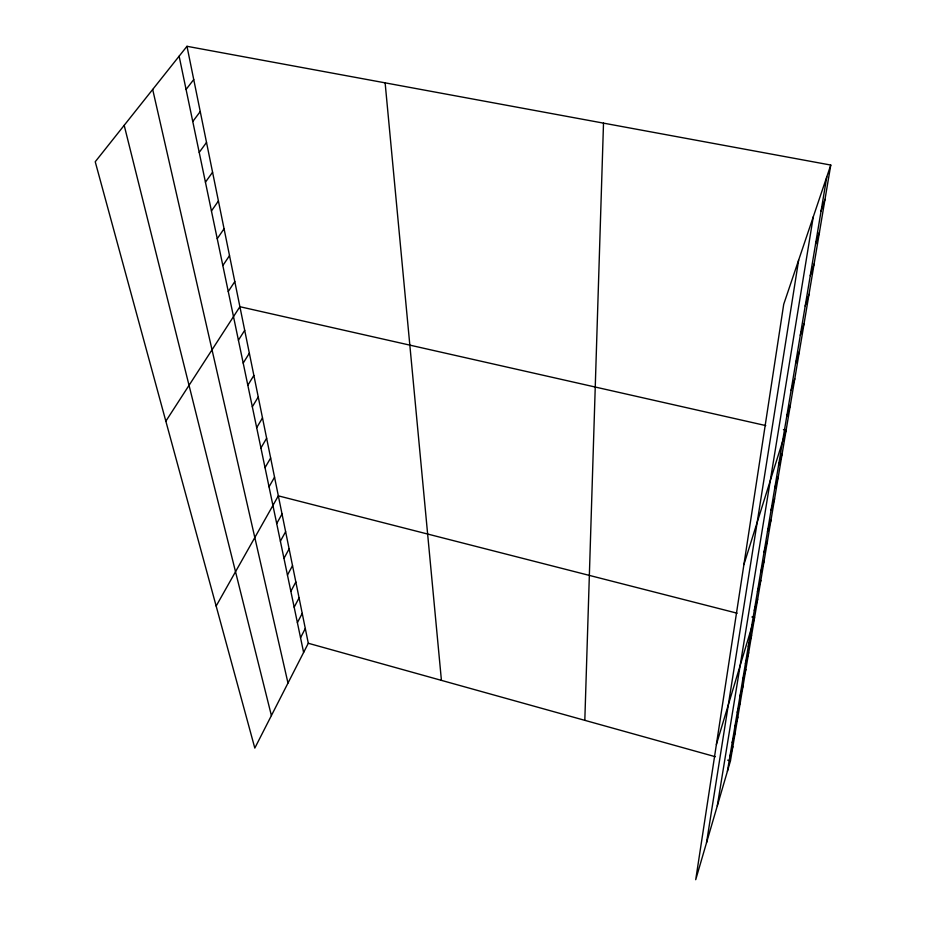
<?xml version="1.0" encoding="UTF-8"?>
<svg xmlns="http://www.w3.org/2000/svg" width="926" height="926" viewBox="0 0 926 926"><rect width="100%" height="100%" fill="white"/><g stroke="black" fill="none" stroke-linecap="round" stroke-linejoin="round"><path stroke-width="1.39" d="M584.815 720.335L603.509 123.135M706.515 842.776L798.652 260.079M717.28 805.933L813.271 216.823M727.408 771.3L826.779 176.889M830.772 165.059L783.72 304.26L695.715 879.7L730.44 760.929L830.772 165.059L186.983 46.3L95.228 161.761L254.812 748.081L308.3 643.269L186.983 46.3M732.2 742.594L735.29 732.084M729.769 757.144L732.836 746.703M737.27 712.314L740.418 701.653M734.7 727.662L737.825 717.083M742.617 680.286L745.835 669.498M739.909 696.526L743.092 685.796M748.289 646.383L751.565 635.444M745.418 663.583L748.659 652.714M716.388 744.504L754.563 617.665L751.889 616.982M757.445 591.598L760.825 580.463M754.308 610.419L757.642 599.342M760.686 572.199L764.1 561.006M764.043 552.185L767.48 540.923M771.057 510.18L774.576 498.79M767.492 531.524L770.976 520.192M774.749 488.129L778.303 476.682M778.558 465.327L782.146 453.821M743.902 564.605L786.128 430.185L783.419 429.571M786.706 416.573L790.376 404.963M791.07 390.483L794.786 378.827M795.596 363.397L799.346 351.706M800.295 335.293L804.092 323.556M805.18 306.078L809.011 294.318M810.262 275.705L814.128 263.922M815.54 244.105L819.452 232.299M821.038 211.186L824.997 199.368M300.545 637.736L305.302 628.511M297.396 622.666L302.223 613.394M294.167 607.201L299.075 597.883M290.857 591.344L295.845 581.968M287.465 575.058L292.523 565.647M283.969 558.355L289.12 548.886M280.393 541.189L285.625 531.686M276.712 523.56L282.025 514.011M216.152 606.044L278.344 495.85L737.154 613.209M269.038 486.821L274.547 477.179M265.033 467.665L270.647 457.988M260.924 447.952L266.63 438.241M256.687 427.662L262.498 417.915M252.323 406.769L258.25 396.988M247.832 385.251L253.863 375.435M243.202 363.073L249.349 353.223M238.422 340.201L244.696 330.327M165.847 421.191L239.903 306.714L765.756 425.578M228.259 291.505L234.799 281.585M222.842 265.554L229.521 255.622M217.24 238.711L224.057 228.768M211.441 210.943L218.42 201M205.433 182.191L212.575 172.236M199.217 152.396L206.521 142.442M192.77 121.503L200.248 111.571M186.08 89.452L193.731 79.543M308.3 643.269L715.323 756.716M727.697 760.165L730.44 760.929M124.188 125.323L271.399 715.578M152.686 89.463L287.986 683.075M179.123 56.173L303.612 652.448M385.123 82.854L441.424 680.378"/></g></svg>
